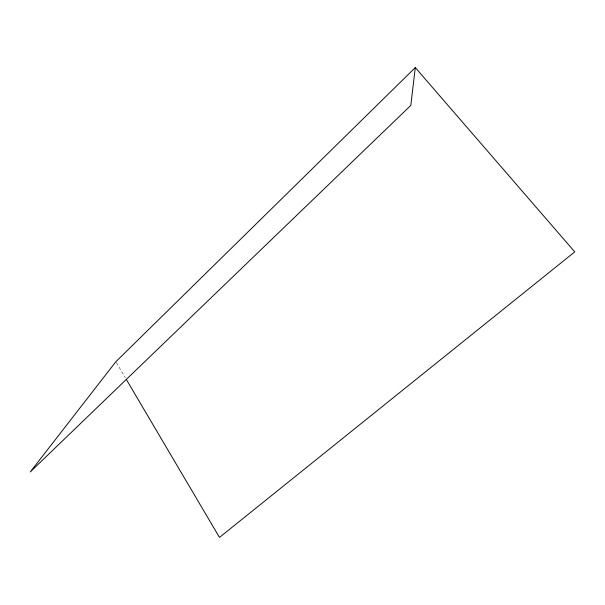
<?xml version="1.0" encoding="UTF-8"?>
<svg xmlns="http://www.w3.org/2000/svg" width="605" height="605" viewBox="0 0 605 605"><rect width="100%" height="100%" fill="white"/><g stroke="black" fill="none" stroke-linecap="round" stroke-linejoin="round"><path stroke-width="0.45" stroke-dasharray="3.02 2.27" d="M116.334 362.524L125.311 377.739"/><path stroke-width="0.91" d="M415.295 67.578L410.803 105.414L30.25 471.953L115.857 361.722L415.295 67.578L574.75 251.869L219.479 537.421L126.256 379.343"/></g></svg>
